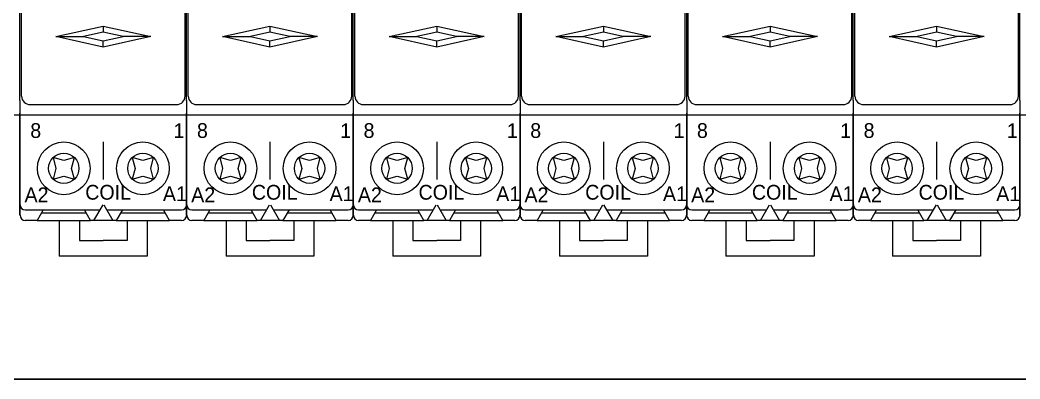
# Model space of a CAD drawing. Header units: millimetres. Extents: x -6000 to 26000, y -6000 to 26000.
# Drawn here: x 104.48 to 117.67, y -4576.11 to -4571.37 of the extents above; entities that cross this region are included whole.
import ezdxf

# ---------------------------------------------------------------- set-up
doc = ezdxf.new("R2010")
doc.units = ezdxf.units.MM
doc.header["$MEASUREMENT"] = 0
for name, color, linetype, lineweight in [('Чертеж и Рисунок_Ном._пера__1', 7, 'Continuous', 15), ('Чертеж и Рисунок_Ном._пера__21', 7, 'Continuous', 30), ('Чертеж и Рисунок_Ном._пера__7', 7, 'Continuous', 15)]:
    doc.layers.add(name, color=color, linetype=linetype, lineweight=lineweight)
doc.styles.add('СГЕНЕРИР_СТИЛЬ_3', font='')
doc.styles.get('СГЕНЕРИР_СТИЛЬ_3').set_extended_font_data('Arial')

msp = doc.modelspace()

# ---------------------------------------------------------------- linework, layer by layer
at = {"layer": 'Чертеж и Рисунок_Ном._пера__21', "color": 7, "linetype": 'Continuous', "lineweight": 30}
msp.add_line((84.398, -4576.113), (155.339, -4576.113), dxfattribs=at)
at = {"layer": 'Чертеж и Рисунок_Ном._пера__7', "color": 7, "linetype": 'Continuous', "lineweight": 15}
for p, q in [((104.484, -4572.436), (104.484, -4568.791)), ((106.682, -4572.436), (106.682, -4568.791)), ((108.88, -4572.436), (108.88, -4568.791)), ((111.078, -4572.436), (111.078, -4568.791)), ((113.276, -4572.436), (113.276, -4568.791)), ((115.473, -4572.436), (115.473, -4568.791)), ((117.671, -4572.436), (117.671, -4568.791)), ((104.484, -4572.436), (104.484, -4571.114)), ((104.505, -4571.587), (104.505, -4571.031)), ((106.661, -4571.587), (106.661, -4571.031)), ((106.682, -4572.436), (106.682, -4571.114)), ((106.703, -4571.587), (106.703, -4571.031)), ((108.859, -4571.587), (108.859, -4571.031)), ((108.88, -4572.436), (108.88, -4571.114)), ((108.901, -4571.587), (108.901, -4571.031)), ((111.057, -4571.587), (111.057, -4571.031)), ((111.078, -4572.436), (111.078, -4571.114)), ((111.099, -4571.587), (111.099, -4571.031)), ((113.255, -4571.587), (113.255, -4571.031)), ((113.276, -4572.436), (113.276, -4571.114)), ((113.296, -4571.587), (113.296, -4571.031)), ((115.453, -4571.587), (115.453, -4571.031)), ((115.473, -4572.436), (115.473, -4571.114)), ((115.494, -4571.587), (115.494, -4571.031)), ((117.65, -4571.587), (117.65, -4571.031)), ((117.671, -4572.436), (117.671, -4571.114)), ((104.957, -4571.594), (105.583, -4571.455)), ((105.583, -4571.536), (105.324, -4571.594)), ((105.583, -4571.455), (106.209, -4571.594)), ((105.583, -4571.455), (105.583, -4571.536)), ((105.843, -4571.594), (105.583, -4571.536)), ((107.155, -4571.594), (107.781, -4571.455)), ((107.781, -4571.536), (107.522, -4571.594)), ((107.781, -4571.455), (108.407, -4571.594)), ((107.781, -4571.455), (107.781, -4571.536)), ((108.041, -4571.594), (107.781, -4571.536)), ((109.353, -4571.594), (109.979, -4571.455)), ((109.979, -4571.536), (109.719, -4571.594)), ((109.979, -4571.455), (110.605, -4571.594)), ((109.979, -4571.455), (109.979, -4571.536)), ((110.239, -4571.594), (109.979, -4571.536)), ((111.551, -4571.594), (112.177, -4571.455)), ((112.177, -4571.536), (111.917, -4571.594)), ((112.177, -4571.455), (112.803, -4571.594)), ((112.177, -4571.455), (112.177, -4571.536)), ((112.436, -4571.594), (112.177, -4571.536)), ((113.749, -4571.594), (114.375, -4571.455)), ((114.375, -4571.536), (114.115, -4571.594)), ((114.375, -4571.455), (115, -4571.594)), ((114.375, -4571.455), (114.375, -4571.536)), ((114.634, -4571.594), (114.375, -4571.536)), ((115.946, -4571.594), (116.572, -4571.455)), ((116.572, -4571.536), (116.313, -4571.594)), ((116.572, -4571.455), (117.198, -4571.594)), ((116.572, -4571.455), (116.572, -4571.536)), ((116.832, -4571.594), (116.572, -4571.536)), ((104.505, -4572.38), (104.505, -4571.587)), ((105.583, -4571.733), (104.957, -4571.594)), ((104.957, -4571.594), (105.324, -4571.594)), ((105.324, -4571.594), (105.583, -4571.652)), ((106.209, -4571.594), (105.583, -4571.733)), ((105.583, -4571.652), (105.843, -4571.594)), ((105.583, -4571.733), (105.583, -4571.652)), ((106.209, -4571.594), (105.843, -4571.594)), ((106.661, -4572.38), (106.661, -4571.587)), ((106.703, -4572.38), (106.703, -4571.587)), ((107.781, -4571.733), (107.155, -4571.594)), ((107.155, -4571.594), (107.522, -4571.594)), ((107.522, -4571.594), (107.781, -4571.652)), ((108.407, -4571.594), (107.781, -4571.733)), ((107.781, -4571.652), (108.041, -4571.594)), ((107.781, -4571.733), (107.781, -4571.652)), ((108.407, -4571.594), (108.041, -4571.594)), ((108.859, -4572.38), (108.859, -4571.587)), ((108.901, -4572.38), (108.901, -4571.587)), ((109.979, -4571.733), (109.353, -4571.594)), ((109.353, -4571.594), (109.719, -4571.594)), ((109.719, -4571.594), (109.979, -4571.652)), ((110.605, -4571.594), (109.979, -4571.733)), ((109.979, -4571.652), (110.239, -4571.594)), ((109.979, -4571.733), (109.979, -4571.652)), ((110.605, -4571.594), (110.239, -4571.594)), ((111.057, -4572.38), (111.057, -4571.587)), ((111.099, -4572.38), (111.099, -4571.587)), ((112.177, -4571.733), (111.551, -4571.594)), ((111.551, -4571.594), (111.917, -4571.594)), ((111.917, -4571.594), (112.177, -4571.652)), ((112.803, -4571.594), (112.177, -4571.733)), ((112.177, -4571.652), (112.436, -4571.594)), ((112.177, -4571.733), (112.177, -4571.652)), ((112.803, -4571.594), (112.436, -4571.594)), ((113.255, -4572.38), (113.255, -4571.587)), ((113.296, -4572.38), (113.296, -4571.587)), ((114.375, -4571.733), (113.749, -4571.594)), ((113.749, -4571.594), (114.115, -4571.594)), ((114.115, -4571.594), (114.375, -4571.652)), ((115, -4571.594), (114.375, -4571.733)), ((114.375, -4571.652), (114.634, -4571.594)), ((114.375, -4571.733), (114.375, -4571.652)), ((115, -4571.594), (114.634, -4571.594)), ((115.453, -4572.38), (115.453, -4571.587)), ((115.494, -4572.38), (115.494, -4571.587)), ((116.572, -4571.733), (115.946, -4571.594)), ((115.946, -4571.594), (116.313, -4571.594)), ((116.313, -4571.594), (116.572, -4571.652)), ((117.198, -4571.594), (116.572, -4571.733)), ((116.572, -4571.652), (116.832, -4571.594)), ((116.572, -4571.733), (116.572, -4571.652)), ((117.198, -4571.594), (116.832, -4571.594)), ((117.65, -4572.38), (117.65, -4571.587)), ((104.484, -4572.436), (104.484, -4573.952)), ((104.484, -4572.436), (104.484, -4573.952)), ((106.682, -4572.436), (106.682, -4573.952)), ((106.682, -4572.436), (106.682, -4573.952)), ((108.88, -4572.436), (108.88, -4573.952)), ((108.88, -4572.436), (108.88, -4573.952)), ((111.078, -4572.436), (111.078, -4573.952)), ((111.078, -4572.436), (111.078, -4573.952)), ((113.276, -4572.436), (113.276, -4573.952)), ((113.276, -4572.436), (113.276, -4573.952)), ((115.473, -4572.436), (115.473, -4573.952)), ((115.473, -4572.436), (115.473, -4573.952)), ((117.671, -4572.436), (117.671, -4573.952)), ((117.671, -4572.436), (117.671, -4573.952)), ((104.484, -4572.685), (104.484, -4572.603)), ((104.484, -4572.603), (104.484, -4572.685)), ((104.617, -4572.491), (106.55, -4572.491)), ((106.682, -4572.685), (106.682, -4572.603)), ((106.682, -4572.603), (106.682, -4572.685)), ((106.814, -4572.491), (108.748, -4572.491)), ((108.88, -4572.685), (108.88, -4572.603)), ((108.88, -4572.603), (108.88, -4572.685)), ((109.012, -4572.491), (110.946, -4572.491)), ((111.078, -4572.685), (111.078, -4572.603)), ((111.078, -4572.603), (111.078, -4572.685)), ((111.21, -4572.491), (113.144, -4572.491)), ((113.276, -4572.685), (113.276, -4572.603)), ((113.276, -4572.603), (113.276, -4572.685)), ((113.408, -4572.491), (115.341, -4572.491)), ((115.473, -4572.685), (115.473, -4572.603)), ((115.473, -4572.603), (115.473, -4572.685)), ((115.606, -4572.491), (117.539, -4572.491)), ((117.671, -4572.685), (117.671, -4572.603)), ((117.671, -4572.603), (117.671, -4572.685)), ((104.484, -4572.63), (102.287, -4572.63)), ((104.484, -4572.63), (102.287, -4572.63)), ((106.682, -4572.63), (104.484, -4572.63)), ((106.682, -4572.63), (104.484, -4572.63)), ((104.484, -4573.813), (104.484, -4572.685)), ((104.484, -4572.685), (104.484, -4573.813)), ((108.88, -4572.63), (106.682, -4572.63)), ((108.88, -4572.63), (106.682, -4572.63)), ((106.682, -4573.813), (106.682, -4572.685)), ((106.682, -4572.685), (106.682, -4573.813)), ((111.078, -4572.63), (108.88, -4572.63)), ((111.078, -4572.63), (108.88, -4572.63)), ((108.88, -4573.813), (108.88, -4572.685)), ((108.88, -4572.685), (108.88, -4573.813)), ((113.276, -4572.63), (111.078, -4572.63)), ((113.276, -4572.63), (111.078, -4572.63)), ((111.078, -4573.813), (111.078, -4572.685)), ((111.078, -4572.685), (111.078, -4573.813)), ((115.473, -4572.63), (113.276, -4572.63)), ((115.473, -4572.63), (113.276, -4572.63)), ((113.276, -4573.813), (113.276, -4572.685)), ((113.276, -4572.685), (113.276, -4573.813)), ((117.671, -4572.63), (115.473, -4572.63)), ((117.671, -4572.63), (115.473, -4572.63)), ((115.473, -4573.813), (115.473, -4572.685)), ((115.473, -4572.685), (115.473, -4573.813)), ((119.869, -4572.63), (117.671, -4572.63)), ((119.869, -4572.63), (117.671, -4572.63)), ((117.671, -4573.813), (117.671, -4572.685)), ((117.671, -4572.685), (117.671, -4573.813)), ((105.583, -4572.983), (105.583, -4573.482)), ((107.781, -4572.983), (107.781, -4573.482)), ((109.979, -4572.983), (109.979, -4573.482)), ((112.177, -4572.983), (112.177, -4573.482)), ((114.375, -4572.983), (114.375, -4573.482)), ((116.572, -4572.983), (116.572, -4573.482)), ((104.92, -4573.191), (104.958, -4573.333)), ((105.062, -4573.229), (104.92, -4573.191)), ((105.203, -4573.191), (105.062, -4573.229)), ((105.165, -4573.333), (105.203, -4573.191)), ((106.105, -4573.229), (105.963, -4573.191)), ((105.963, -4573.191), (106.001, -4573.333)), ((106.247, -4573.191), (106.105, -4573.229)), ((106.209, -4573.333), (106.247, -4573.191)), ((107.118, -4573.191), (107.156, -4573.333)), ((107.26, -4573.229), (107.118, -4573.191)), ((107.401, -4573.191), (107.26, -4573.229)), ((107.363, -4573.333), (107.401, -4573.191)), ((108.303, -4573.229), (108.161, -4573.191)), ((108.161, -4573.191), (108.199, -4573.333)), ((108.444, -4573.191), (108.303, -4573.229)), ((108.406, -4573.333), (108.444, -4573.191)), ((109.316, -4573.191), (109.354, -4573.333)), ((109.457, -4573.229), (109.316, -4573.191)), ((109.599, -4573.191), (109.457, -4573.229)), ((109.561, -4573.333), (109.599, -4573.191)), ((110.501, -4573.229), (110.359, -4573.191)), ((110.359, -4573.191), (110.397, -4573.333)), ((110.642, -4573.191), (110.501, -4573.229)), ((110.604, -4573.333), (110.642, -4573.191)), ((111.513, -4573.191), (111.551, -4573.333)), ((111.655, -4573.229), (111.513, -4573.191)), ((111.797, -4573.191), (111.655, -4573.229)), ((111.759, -4573.333), (111.797, -4573.191)), ((112.698, -4573.229), (112.557, -4573.191)), ((112.557, -4573.191), (112.595, -4573.333)), ((112.84, -4573.191), (112.698, -4573.229)), ((112.802, -4573.333), (112.84, -4573.191)), ((113.711, -4573.191), (113.749, -4573.333)), ((113.853, -4573.229), (113.711, -4573.191)), ((113.995, -4573.191), (113.853, -4573.229)), ((113.957, -4573.333), (113.995, -4573.191)), ((114.896, -4573.229), (114.754, -4573.191)), ((114.754, -4573.191), (114.792, -4573.333)), ((115.038, -4573.191), (114.896, -4573.229)), ((115, -4573.333), (115.038, -4573.191)), ((115.909, -4573.191), (115.947, -4573.333)), ((116.051, -4573.229), (115.909, -4573.191)), ((116.192, -4573.191), (116.051, -4573.229)), ((116.154, -4573.333), (116.192, -4573.191)), ((117.094, -4573.229), (116.952, -4573.191)), ((116.952, -4573.191), (116.99, -4573.333)), ((117.236, -4573.191), (117.094, -4573.229)), ((117.198, -4573.333), (117.236, -4573.191)), ((104.958, -4573.333), (104.92, -4573.474)), ((105.203, -4573.474), (105.165, -4573.333)), ((106.001, -4573.333), (105.963, -4573.474)), ((106.247, -4573.474), (106.209, -4573.333)), ((107.156, -4573.333), (107.118, -4573.474)), ((107.401, -4573.474), (107.363, -4573.333)), ((108.199, -4573.333), (108.161, -4573.474)), ((108.444, -4573.474), (108.406, -4573.333)), ((109.354, -4573.333), (109.316, -4573.474)), ((109.599, -4573.474), (109.561, -4573.333)), ((110.397, -4573.333), (110.359, -4573.474)), ((110.642, -4573.474), (110.604, -4573.333)), ((111.551, -4573.333), (111.513, -4573.474)), ((111.797, -4573.474), (111.759, -4573.333)), ((112.595, -4573.333), (112.557, -4573.474)), ((112.84, -4573.474), (112.802, -4573.333)), ((113.749, -4573.333), (113.711, -4573.474)), ((113.995, -4573.474), (113.957, -4573.333)), ((114.792, -4573.333), (114.754, -4573.474)), ((115.038, -4573.474), (115, -4573.333)), ((115.947, -4573.333), (115.909, -4573.474)), ((116.192, -4573.474), (116.154, -4573.333)), ((116.99, -4573.333), (116.952, -4573.474)), ((117.236, -4573.474), (117.198, -4573.333)), ((104.92, -4573.474), (105.062, -4573.436)), ((105.062, -4573.436), (105.203, -4573.474)), ((105.963, -4573.474), (106.105, -4573.436)), ((106.105, -4573.436), (106.247, -4573.474)), ((107.118, -4573.474), (107.26, -4573.436)), ((107.26, -4573.436), (107.401, -4573.474)), ((108.161, -4573.474), (108.303, -4573.436)), ((108.303, -4573.436), (108.444, -4573.474)), ((109.316, -4573.474), (109.457, -4573.436)), ((109.457, -4573.436), (109.599, -4573.474)), ((110.359, -4573.474), (110.501, -4573.436)), ((110.501, -4573.436), (110.642, -4573.474)), ((111.513, -4573.474), (111.655, -4573.436)), ((111.655, -4573.436), (111.797, -4573.474)), ((112.557, -4573.474), (112.698, -4573.436)), ((112.698, -4573.436), (112.84, -4573.474)), ((113.711, -4573.474), (113.853, -4573.436)), ((113.853, -4573.436), (113.995, -4573.474)), ((114.754, -4573.474), (114.896, -4573.436)), ((114.896, -4573.436), (115.038, -4573.474)), ((115.909, -4573.474), (116.051, -4573.436)), ((116.051, -4573.436), (116.192, -4573.474)), ((116.952, -4573.474), (117.094, -4573.436)), ((117.094, -4573.436), (117.236, -4573.474)), ((104.484, -4573.952), (104.484, -4573.813)), ((104.484, -4573.813), (104.484, -4573.952)), ((104.554, -4573.882), (105.538, -4573.882)), ((104.791, -4573.882), (104.71, -4574.021)), ((105.357, -4573.924), (104.766, -4573.924)), ((105.413, -4574.021), (105.333, -4573.882)), ((105.458, -4574.021), (105.579, -4573.813)), ((105.588, -4573.813), (105.709, -4574.021)), ((105.628, -4573.882), (106.613, -4573.882)), ((105.834, -4573.882), (105.753, -4574.021)), ((106.4, -4573.924), (105.81, -4573.924)), ((106.457, -4574.021), (106.376, -4573.882)), ((106.682, -4573.952), (106.682, -4573.813)), ((106.682, -4573.813), (106.682, -4573.952)), ((106.752, -4573.882), (107.736, -4573.882)), ((106.988, -4573.882), (106.908, -4574.021)), ((107.555, -4573.924), (106.964, -4573.924)), ((107.611, -4574.021), (107.531, -4573.882)), ((107.656, -4574.021), (107.776, -4573.813)), ((107.786, -4573.813), (107.906, -4574.021)), ((107.826, -4573.882), (108.81, -4573.882)), ((108.032, -4573.882), (107.951, -4574.021)), ((108.598, -4573.924), (108.007, -4573.924)), ((108.654, -4574.021), (108.574, -4573.882)), ((108.88, -4573.952), (108.88, -4573.813)), ((108.88, -4573.813), (108.88, -4573.952)), ((108.95, -4573.882), (109.934, -4573.882)), ((109.186, -4573.882), (109.106, -4574.021)), ((109.753, -4573.924), (109.162, -4573.924)), ((109.809, -4574.021), (109.729, -4573.882)), ((109.854, -4574.021), (109.974, -4573.813)), ((109.984, -4573.813), (110.104, -4574.021)), ((110.024, -4573.882), (111.008, -4573.882)), ((110.229, -4573.882), (110.149, -4574.021)), ((110.796, -4573.924), (110.205, -4573.924)), ((110.852, -4574.021), (110.772, -4573.882)), ((111.078, -4573.952), (111.078, -4573.813)), ((111.078, -4573.813), (111.078, -4573.952)), ((111.147, -4573.882), (112.132, -4573.882)), ((111.384, -4573.882), (111.304, -4574.021)), ((111.95, -4573.924), (111.36, -4573.924)), ((112.007, -4574.021), (111.926, -4573.882)), ((112.052, -4574.021), (112.172, -4573.813)), ((112.181, -4573.813), (112.302, -4574.021)), ((112.222, -4573.882), (113.206, -4573.882)), ((112.427, -4573.882), (112.347, -4574.021)), ((112.994, -4573.924), (112.403, -4573.924)), ((113.05, -4574.021), (112.97, -4573.882)), ((113.276, -4573.952), (113.276, -4573.813)), ((113.276, -4573.813), (113.276, -4573.952)), ((113.345, -4573.882), (114.33, -4573.882)), ((113.582, -4573.882), (113.501, -4574.021)), ((114.148, -4573.924), (113.558, -4573.924)), ((114.204, -4574.021), (114.124, -4573.882)), ((114.249, -4574.021), (114.37, -4573.813)), ((114.379, -4573.813), (114.5, -4574.021)), ((114.419, -4573.882), (115.404, -4573.882)), ((114.625, -4573.882), (114.545, -4574.021)), ((115.191, -4573.924), (114.601, -4573.924)), ((115.248, -4574.021), (115.167, -4573.882)), ((115.473, -4573.952), (115.473, -4573.813)), ((115.473, -4573.813), (115.473, -4573.952)), ((115.543, -4573.882), (116.527, -4573.882)), ((115.779, -4573.882), (115.699, -4574.021)), ((116.346, -4573.924), (115.755, -4573.924)), ((116.402, -4574.021), (116.322, -4573.882)), ((116.447, -4574.021), (116.568, -4573.813)), ((116.577, -4573.813), (116.697, -4574.021)), ((116.617, -4573.882), (117.602, -4573.882)), ((116.823, -4573.882), (116.742, -4574.021)), ((117.389, -4573.924), (116.799, -4573.924)), ((117.445, -4574.021), (117.365, -4573.882)), ((117.671, -4573.952), (117.671, -4573.813)), ((117.671, -4573.813), (117.671, -4573.952)), ((104.71, -4574.021), (104.554, -4574.021)), ((104.71, -4574.021), (105.413, -4574.021)), ((105.003, -4574.021), (105.003, -4574.494)), ((105.27, -4574.021), (105.27, -4574.286)), ((105.458, -4574.021), (105.413, -4574.021)), ((105.709, -4574.021), (105.458, -4574.021)), ((105.753, -4574.021), (105.709, -4574.021)), ((105.753, -4574.021), (106.457, -4574.021)), ((105.896, -4574.021), (105.896, -4574.286)), ((106.163, -4574.021), (106.163, -4574.494)), ((106.613, -4574.021), (106.457, -4574.021)), ((106.908, -4574.021), (106.752, -4574.021)), ((106.908, -4574.021), (107.611, -4574.021)), ((107.201, -4574.021), (107.201, -4574.494)), ((107.468, -4574.021), (107.468, -4574.286)), ((107.656, -4574.021), (107.611, -4574.021)), ((107.906, -4574.021), (107.656, -4574.021)), ((107.951, -4574.021), (107.906, -4574.021)), ((107.951, -4574.021), (108.654, -4574.021)), ((108.094, -4574.021), (108.094, -4574.286)), ((108.361, -4574.021), (108.361, -4574.494)), ((108.81, -4574.021), (108.654, -4574.021)), ((109.106, -4574.021), (108.95, -4574.021)), ((109.106, -4574.021), (109.809, -4574.021)), ((109.399, -4574.021), (109.399, -4574.494)), ((109.666, -4574.021), (109.666, -4574.286)), ((109.854, -4574.021), (109.809, -4574.021)), ((110.104, -4574.021), (109.854, -4574.021)), ((110.149, -4574.021), (110.104, -4574.021)), ((110.149, -4574.021), (110.852, -4574.021)), ((110.292, -4574.021), (110.292, -4574.286)), ((110.559, -4574.021), (110.559, -4574.494)), ((111.008, -4574.021), (110.852, -4574.021)), ((111.304, -4574.021), (111.147, -4574.021)), ((111.304, -4574.021), (112.007, -4574.021)), ((111.597, -4574.021), (111.597, -4574.494)), ((111.864, -4574.021), (111.864, -4574.286)), ((112.052, -4574.021), (112.007, -4574.021)), ((112.302, -4574.021), (112.052, -4574.021)), ((112.347, -4574.021), (112.302, -4574.021)), ((112.347, -4574.021), (113.05, -4574.021)), ((112.49, -4574.021), (112.49, -4574.286)), ((112.757, -4574.021), (112.757, -4574.494)), ((113.206, -4574.021), (113.05, -4574.021)), ((113.501, -4574.021), (113.345, -4574.021)), ((113.501, -4574.021), (114.204, -4574.021)), ((113.794, -4574.021), (113.794, -4574.494)), ((114.062, -4574.021), (114.062, -4574.286)), ((114.249, -4574.021), (114.204, -4574.021)), ((114.5, -4574.021), (114.249, -4574.021)), ((114.545, -4574.021), (114.5, -4574.021)), ((114.545, -4574.021), (115.248, -4574.021)), ((114.687, -4574.021), (114.687, -4574.286)), ((114.955, -4574.021), (114.955, -4574.494)), ((115.404, -4574.021), (115.248, -4574.021)), ((115.699, -4574.021), (115.543, -4574.021)), ((115.699, -4574.021), (116.402, -4574.021)), ((115.992, -4574.021), (115.992, -4574.494)), ((116.259, -4574.021), (116.259, -4574.286)), ((116.447, -4574.021), (116.402, -4574.021)), ((116.697, -4574.021), (116.447, -4574.021)), ((116.742, -4574.021), (116.697, -4574.021)), ((116.742, -4574.021), (117.445, -4574.021)), ((116.885, -4574.021), (116.885, -4574.286)), ((117.152, -4574.021), (117.152, -4574.494)), ((117.602, -4574.021), (117.445, -4574.021)), ((105.27, -4574.286), (105.583, -4574.286)), ((105.896, -4574.286), (105.583, -4574.286)), ((107.468, -4574.286), (107.781, -4574.286)), ((108.094, -4574.286), (107.781, -4574.286)), ((109.666, -4574.286), (109.979, -4574.286)), ((110.292, -4574.286), (109.979, -4574.286)), ((111.864, -4574.286), (112.177, -4574.286)), ((112.49, -4574.286), (112.177, -4574.286)), ((114.062, -4574.286), (114.375, -4574.286)), ((114.687, -4574.286), (114.375, -4574.286)), ((116.259, -4574.286), (116.572, -4574.286)), ((116.885, -4574.286), (116.572, -4574.286)), ((106.163, -4574.494), (105.003, -4574.494)), ((108.361, -4574.494), (107.201, -4574.494)), ((110.559, -4574.494), (109.399, -4574.494)), ((112.757, -4574.494), (111.597, -4574.494)), ((114.955, -4574.494), (113.794, -4574.494)), ((117.152, -4574.494), (115.992, -4574.494))]:
    msp.add_line(p, q, dxfattribs=at)
for centre, radius in [((105.062, -4573.333), 0.348), ((106.105, -4573.333), 0.348), ((107.26, -4573.333), 0.348), ((108.303, -4573.333), 0.348), ((109.457, -4573.333), 0.348), ((110.501, -4573.333), 0.348), ((111.655, -4573.333), 0.348), ((112.698, -4573.333), 0.348), ((113.853, -4573.333), 0.348), ((114.896, -4573.333), 0.348), ((116.051, -4573.333), 0.348), ((117.094, -4573.333), 0.348), ((105.062, -4573.333), 0.2), ((106.105, -4573.333), 0.2), ((107.26, -4573.333), 0.2), ((108.303, -4573.333), 0.2), ((109.457, -4573.333), 0.2), ((110.501, -4573.333), 0.2), ((111.655, -4573.333), 0.2), ((112.698, -4573.333), 0.2), ((113.853, -4573.333), 0.2), ((114.896, -4573.333), 0.2), ((116.051, -4573.333), 0.2), ((117.094, -4573.333), 0.2)]:
    msp.add_circle(centre, radius, dxfattribs=at)
for centre, radius, start, end in [((104.617, -4572.38), 0.111, 180, 270), ((106.55, -4572.38), 0.111, 270, 0), ((106.814, -4572.38), 0.111, 180, 270), ((108.748, -4572.38), 0.111, 270, 0), ((109.012, -4572.38), 0.111, 180, 270), ((110.946, -4572.38), 0.111, 270, 0), ((111.21, -4572.38), 0.111, 180, 270), ((113.143, -4572.38), 0.111, 270, 0), ((113.408, -4572.38), 0.111, 180, 270), ((115.341, -4572.38), 0.111, 270, 0), ((115.606, -4572.38), 0.111, 180, 270), ((117.539, -4572.38), 0.111, 270, 0), ((104.554, -4573.813), 0.0695, 180, 270), ((106.613, -4573.813), 0.0695, 270, 0), ((106.752, -4573.813), 0.0695, 180, 270), ((108.81, -4573.813), 0.0695, 270, 0), ((108.95, -4573.813), 0.0695, 180, 270), ((111.008, -4573.813), 0.0695, 270, 0), ((111.147, -4573.813), 0.0695, 180, 270), ((113.206, -4573.813), 0.0695, 270, 0), ((113.345, -4573.813), 0.0695, 180, 270), ((115.404, -4573.813), 0.0695, 270, 0), ((115.543, -4573.813), 0.0695, 180, 270), ((117.602, -4573.813), 0.0695, 270, 0), ((104.554, -4573.952), 0.0695, 180, 270), ((106.613, -4573.952), 0.0695, 270, 0), ((106.752, -4573.952), 0.0695, 180, 270), ((108.81, -4573.952), 0.0695, 270, 0), ((108.95, -4573.952), 0.0695, 180, 270), ((111.008, -4573.952), 0.0695, 270, 0), ((111.147, -4573.952), 0.0695, 180, 270), ((113.206, -4573.952), 0.0695, 270, 0), ((113.345, -4573.952), 0.0695, 180, 270), ((115.404, -4573.952), 0.0695, 270, 0), ((115.543, -4573.952), 0.0695, 180, 270), ((117.602, -4573.952), 0.0695, 270, 0)]:
    msp.add_arc(centre, radius, start, end, dxfattribs=at)

# ---------------------------------------------------------------- texts
at = {"layer": 'Чертеж и Рисунок_Ном._пера__1', "color": 7, "linetype": 'Continuous', "lineweight": 15, "char_height": 0.19474, "attachment_point": 7, "style": 'СГЕНЕРИР_СТИЛЬ_3'}
for s, insert in [('\\A1;{\\W0.950000x;\\pql;\\fArial|b0|i0|c204|p38;8}', (104.62, -4572.934)), ('\\A1;{\\W0.950000x;\\pql;\\fArial|b0|i0|c204|p38;1}', (106.509, -4572.933)), ('\\A1;{\\W0.950000x;\\pql;\\fArial|b0|i0|c204|p38;8}', (106.818, -4572.934)), ('\\A1;{\\W0.950000x;\\pql;\\fArial|b0|i0|c204|p38;1}', (108.707, -4572.933)), ('\\A1;{\\W0.950000x;\\pql;\\fArial|b0|i0|c204|p38;8}', (109.015, -4572.934)), ('\\A1;{\\W0.950000x;\\pql;\\fArial|b0|i0|c204|p38;1}', (110.905, -4572.933)), ('\\A1;{\\W0.950000x;\\pql;\\fArial|b0|i0|c204|p38;8}', (111.213, -4572.934)), ('\\A1;{\\W0.950000x;\\pql;\\fArial|b0|i0|c204|p38;1}', (113.103, -4572.933)), ('\\A1;{\\W0.950000x;\\pql;\\fArial|b0|i0|c204|p38;8}', (113.411, -4572.934)), ('\\A1;{\\W0.950000x;\\pql;\\fArial|b0|i0|c204|p38;1}', (115.3, -4572.933)), ('\\A1;{\\W0.950000x;\\pql;\\fArial|b0|i0|c204|p38;8}', (115.609, -4572.934)), ('\\A1;{\\W0.950000x;\\pql;\\fArial|b0|i0|c204|p38;1}', (117.498, -4572.933)), ('\\A1;{\\W0.950000x;\\pql;\\fArial|b0|i0|c204|p38;A2}', (104.544, -4573.78)), ('\\A1;{\\W0.950000x;\\pql;\\fArial|b0|i0|c204|p38;COIL}', (105.345, -4573.749)), ('\\A1;{\\W0.950000x;\\pql;\\fArial|b0|i0|c204|p38;A1}', (106.369, -4573.766)), ('\\A1;{\\W0.950000x;\\pql;\\fArial|b0|i0|c204|p38;A2}', (106.742, -4573.78)), ('\\A1;{\\W0.950000x;\\pql;\\fArial|b0|i0|c204|p38;COIL}', (107.542, -4573.749)), ('\\A1;{\\W0.950000x;\\pql;\\fArial|b0|i0|c204|p38;A1}', (108.567, -4573.766)), ('\\A1;{\\W0.950000x;\\pql;\\fArial|b0|i0|c204|p38;A2}', (108.94, -4573.78)), ('\\A1;{\\W0.950000x;\\pql;\\fArial|b0|i0|c204|p38;COIL}', (109.74, -4573.749)), ('\\A1;{\\W0.950000x;\\pql;\\fArial|b0|i0|c204|p38;A1}', (110.765, -4573.766)), ('\\A1;{\\W0.950000x;\\pql;\\fArial|b0|i0|c204|p38;A2}', (111.137, -4573.78)), ('\\A1;{\\W0.950000x;\\pql;\\fArial|b0|i0|c204|p38;COIL}', (111.938, -4573.749)), ('\\A1;{\\W0.950000x;\\pql;\\fArial|b0|i0|c204|p38;A1}', (112.963, -4573.766)), ('\\A1;{\\W0.950000x;\\pql;\\fArial|b0|i0|c204|p38;A2}', (113.335, -4573.78)), ('\\A1;{\\W0.950000x;\\pql;\\fArial|b0|i0|c204|p38;COIL}', (114.136, -4573.749)), ('\\A1;{\\W0.950000x;\\pql;\\fArial|b0|i0|c204|p38;A1}', (115.16, -4573.766)), ('\\A1;{\\W0.950000x;\\pql;\\fArial|b0|i0|c204|p38;A2}', (115.533, -4573.78)), ('\\A1;{\\W0.950000x;\\pql;\\fArial|b0|i0|c204|p38;COIL}', (116.334, -4573.749)), ('\\A1;{\\W0.950000x;\\pql;\\fArial|b0|i0|c204|p38;A1}', (117.358, -4573.766))]:
    msp.add_mtext(s, dxfattribs=dict(at, insert=insert))

doc.saveas('drawing.dxf')
